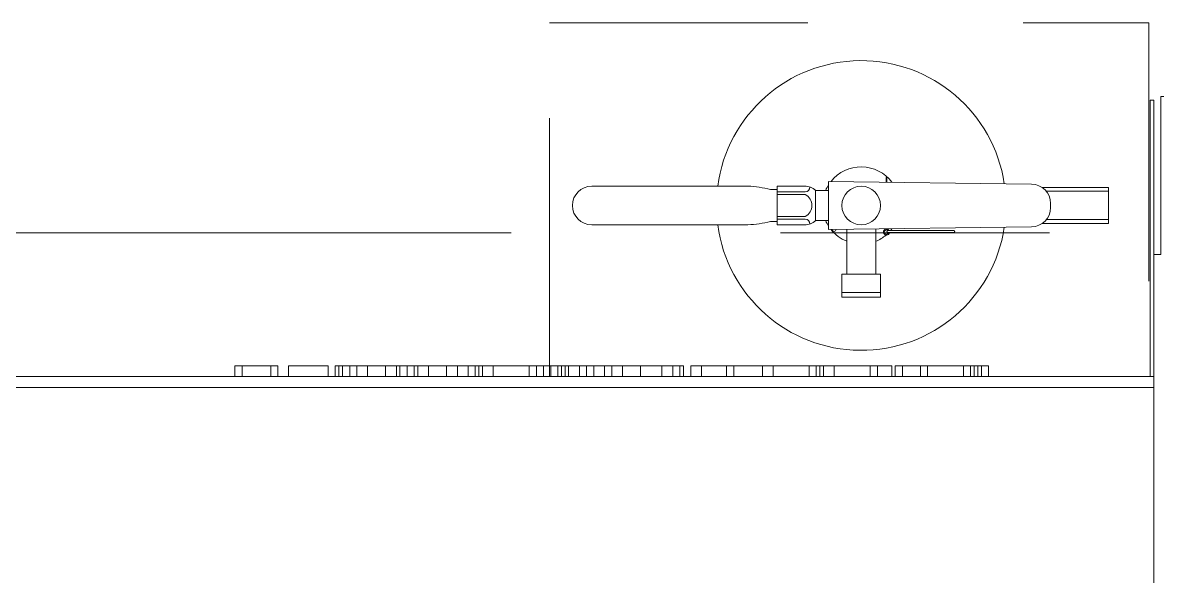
# Model space of a CAD drawing. Header units: inches. Extents: x 0.9 to 36.3, y 0.7 to 23.3.
# Drawn here: x 22.332 to 22.859, y 9.074 to 9.331 of the extents above; entities that cross this region are included whole.
import ezdxf

# ---------------------------------------------------------------- set-up
doc = ezdxf.new("R2010")
doc.units = ezdxf.units.IN
doc.linetypes.add('ACAD_ISO02W100', pattern=[15, 12, -3])
doc.layers.get('0').update_dxf_attribs({"color": 1})
doc.layers.add('Fire Extinguisher', color=12, linetype='Continuous', lineweight=15)
doc.layers.add('PDF_Geometry', color=7, linetype='Continuous', lineweight=9, true_color=0x777777)

# ---------------------------------------------------------------- blocks, each defined once
blk = doc.blocks.new('Fire Extinguisher_top_dwgmodels.com')
at = {"color": 0}
for p, q in [((-13.51, -10), (-13.51, 10)), ((-13.51, 10), (70.6, 8.86)), ((10.31, 9.68), (10.31, 11.5)), ((10.66, 9.67), (10.66, 11.5)), ((-111.65, 8), (-46.96, 8)), ((-34.94, 6.6), (-37.6, 6.6)), ((-34.87, 8), (-34.87, -8)), ((-34.87, 8), (-23.48, 8)), ((-34.75, 5.68), (-23.19, 5.68)), ((-18.87, 6.28), (-18.87, -6.28)), ((-18.87, 6.28), (-13.51, 6.28)), ((74.98, 7.47), (102.49, 7.47)), ((76.72, 5.87), (102.49, 5.87)), ((102.49, 7.47), (102.49, -7.47)), ((-34.87, 4.55), (-23.19, 4.55)), ((78.49, 0.86), (78.49, -0.86)), ((-34.87, -4.55), (-23.19, -4.55)), ((-111.65, -8), (-46.96, -8)), ((-34.94, -6.6), (-37.6, -6.6)), ((-34.87, -8), (-23.48, -8)), ((-34.75, -5.68), (-23.19, -5.68)), ((-18.87, -6.28), (-13.51, -6.28)), ((-13.51, -10), (70.6, -8.86)), ((74.98, -7.47), (102.49, -7.47)), ((76.72, -5.87), (102.49, -5.87)), ((-6, -9.9), (-6, -28.4)), ((6, -9.73), (6, -28.4)), ((10.31, -9.69), (10.31, -9.68)), ((10.66, -9.93), (10.66, -9.67)), ((10.78, -10.15), (10.98, -9.86)), ((10.91, -10.42), (38.51, -10.42)), ((10.91, -11.22), (38.51, -11.22)), ((-8, -38), (-8, -28.4)), ((8, -28.4), (-8, -28.4)), ((8, -38), (8, -28.4)), ((-8, -36.1), (8, -36.1)), ((8, -38), (-8, -38))]:
    blk.add_line(p, q, dxfattribs=at)
blk.add_circle((0, 0), 8, dxfattribs=at)
for centre, radius, start, end in [((0, 0), 60, 8.6363, 172.3377), ((0, 0), 16, 37.0611, 141.3809), ((10.49, 11.46), 0.177, 14.0852, 165.9148), ((-111.65, 0), 8, 90, 270), ((-48.91, -37.02), 45.07, 75.4552, 87.5164), ((-23.63, 0.55), 7.45, 50.2127, 88.8117), ((-23.25, 7.65), 1.98, 271.9881, 358.9526), ((0, 0), 16, 147.6298, 156.9032), ((70.49, 0.86), 8, 0, 89.221), ((-25.55, 0), 5.13, 297.4534, 62.5466), ((70.49, -0.86), 8, 270.779, 0), ((0, 0), 60, 187.6623, 351.3637), ((-48.91, 37.02), 45.07, 272.4836, 284.5448), ((-23.63, -0.55), 7.45, 271.1883, 309.7873), ((-23.25, -7.65), 1.98, 1.0474, 88.0119), ((0, 0), 16, 203.0968, 212.3702), ((0, 0), 16, 218.6191, 247.9757), ((-11.23, -9.92), 0.819, 184.1848, 357.3731), ((0, 0), 16, 292.0243, 310.0558), ((10.49, -11.01), 1.25, 101.8101, 350.1732), ((10.49, -11.01), 0.907, 90, 346.3844), ((10.21, -9.68), 0.107, 282.2941, 2.9308), ((10.44, -9.88), 0.229, 277.2272, 346.9737), ((11.11, -10.82), 0.447, 116.5651, 243.4349), ((0, 0), 16, 312.0013, 315.4535), ((10.49, -11.01), 0.907, 40.2976, 70.7774), ((10.49, -11.01), 1.25, 27.9629, 66.6982), ((0, 0), 16, 319.3461, 322.9389), ((38.31, -10.82), 0.447, 296.5651, 63.4349)]:
    blk.add_arc(centre, radius, start, end, dxfattribs=at)

msp = doc.modelspace()

# ---------------------------------------------------------------- linework, layer by layer
at = {"layer": 'Fire Extinguisher', "linetype": 'ACAD_ISO02W100', "ltscale": 0.01}
msp.add_lwpolyline([(22.5768, 9.33053), (22.85511, 9.33053), (22.85511, 9.16626), (22.5768, 9.16626)], close=True, dxfattribs=at)
at = {"layer": 'PDF_Geometry', "linetype": 'ByBlock'}
for points in [[(24.549, 9.29629), (22.86074, 9.29629), (22.86074, 9.26629), (22.86074, 9.22296), (22.8574, 9.22296), (22.8574, 7.62802), (22.03744, 7.62802), (22.03744, 7.62136), (22.03577, 7.62136), (21.98744, 7.62136), (21.98744, 7.53136), (22.03577, 7.53136), (22.03577, 7.57136), (22.61241, 7.57136), (22.61241, 7.12138), (22.03577, 7.12138), (22.03577, 7.15638), (21.98744, 7.15638), (21.98744, 7.12138), (21.48579, 7.12138)], [(21.87744, 8.37133), (21.87744, 9.16629), (22.8574, 9.16629), (22.8574, 9.29462), (22.85574, 9.29462), (22.85574, 9.16629), (22.85574, 9.29462), (22.85574, 9.16629)], [(22.0591, 9.23296), (22.55908, 9.23296)], [(22.68408, 9.23296), (22.80907, 9.23296)], [(22.44742, 9.16629), (22.44742, 9.17129)], [(22.47909, 9.16629), (22.47909, 9.17129), (22.48075, 9.17129), (22.48409, 9.17129), (22.48742, 9.17129), (22.49242, 9.17129), (22.50075, 9.17129), (22.49075, 9.17129), (22.48742, 9.17129), (22.48409, 9.17129), (22.48242, 9.17129), (22.48075, 9.17129), (22.48075, 9.16629)], [(22.48409, 9.16629), (22.48409, 9.17129), (22.48575, 9.17129), (22.48742, 9.17129), (22.49242, 9.17129), (22.49742, 9.17129), (22.49242, 9.17129), (22.48742, 9.17129), (22.48409, 9.17129), (22.48242, 9.17129)], [(22.48742, 9.16629), (22.48742, 9.17129)], [(22.49242, 9.16629), (22.49242, 9.17129)], [(22.51075, 9.16629), (22.51075, 9.17129)], [(22.51408, 9.16629), (22.51408, 9.17129)], [(22.51575, 9.17129), (22.51575, 9.16629)], [(22.52075, 9.16629), (22.52075, 9.17129)], [(22.52908, 9.16629), (22.52908, 9.17129)], [(22.53408, 9.16629), (22.53408, 9.17129)], [(22.53908, 9.16629), (22.53908, 9.17129)], [(22.54242, 9.16629), (22.54242, 9.17129)], [(22.54408, 9.16629), (22.54408, 9.17129)], [(22.54575, 9.17129), (22.54575, 9.16629)], [(22.55075, 9.16629), (22.55075, 9.17129)], [(22.57408, 9.16629), (22.57408, 9.17129)], [(22.58075, 9.17129), (22.58075, 9.16629), (22.58075, 9.17129)], [(22.58241, 9.16629), (22.58241, 9.17129)], [(22.58408, 9.16629), (22.58408, 9.17129)], [(22.58575, 9.16629), (22.58575, 9.17129)], [(22.58908, 9.17129), (22.59075, 9.17129), (22.58908, 9.17129)], [(22.59075, 9.16629), (22.59075, 9.17129)], [(22.59408, 9.16629), (22.59408, 9.17129)], [(22.59741, 9.16629), (22.59741, 9.17129)], [(22.60575, 9.16629), (22.60575, 9.17129)], [(22.61075, 9.16629), (22.61075, 9.17129)], [(22.61908, 9.16629), (22.61908, 9.17129)], [(22.62908, 9.16629), (22.62908, 9.17129)], [(22.63408, 9.16629), (22.63408, 9.17129)], [(22.63741, 9.16629), (22.63741, 9.17129)], [(22.63908, 9.17129), (22.63908, 9.16629), (22.63908, 9.17129)], [(22.64575, 9.17129), (22.64241, 9.17129), (22.64575, 9.17129)], [(22.64241, 9.16629), (22.64241, 9.17129)], [(22.64241, 9.16629), (22.64241, 9.17129)], [(22.67408, 9.17129), (22.67074, 9.17129), (22.66741, 9.17129), (22.65408, 9.17129), (22.65074, 9.17129), (22.64741, 9.17129), (22.65908, 9.17129), (22.66241, 9.17129), (22.67574, 9.17129), (22.68908, 9.17129), (22.67574, 9.17129), (22.68074, 9.17129), (22.69741, 9.17129), (22.70074, 9.17129), (22.69741, 9.17129), (22.69074, 9.17129), (22.67908, 9.17129), (22.67574, 9.17129), (22.67574, 9.16629), (22.67574, 9.17129)], [(22.64741, 9.16629), (22.64741, 9.17129)], [(22.65908, 9.16629), (22.65908, 9.17129)], [(22.66241, 9.16629), (22.66241, 9.17129)], [(22.67074, 9.17129), (22.67408, 9.17129), (22.67574, 9.17129), (22.67908, 9.17129), (22.68241, 9.17129), (22.68408, 9.17129), (22.68741, 9.17129), (22.68408, 9.17129), (22.67908, 9.17129), (22.67408, 9.17129), (22.67241, 9.17129)], [(22.68074, 9.16629), (22.68074, 9.17129)], [(22.70241, 9.16629), (22.70241, 9.17129)], [(22.70908, 9.16629), (22.70908, 9.17129)], [(22.74074, 9.17129), (22.73741, 9.17129), (22.74074, 9.17129)], [(22.75907, 9.17129), (22.75741, 9.17129), (22.75407, 9.17129), (22.74907, 9.17129), (22.74407, 9.17129), (22.74074, 9.17129), (22.73907, 9.17129), (22.74074, 9.17129), (22.74407, 9.17129), (22.74907, 9.17129), (22.75241, 9.17129), (22.75574, 9.17129), (22.75741, 9.17129)], [(22.76574, 9.17129), (22.76907, 9.17129), (22.77074, 9.17129), (22.77407, 9.17129), (22.77574, 9.17129), (22.77741, 9.17129), (22.78074, 9.17129), (22.77907, 9.17129), (22.77407, 9.17129), (22.76907, 9.17129), (22.76741, 9.17129)], [(22.76907, 9.16629), (22.76907, 9.17129)], [(22.77407, 9.16629), (22.77407, 9.17129)], [(22.77574, 9.16629), (22.77574, 9.17129)], [(22.77741, 9.16629), (22.77741, 9.17129)], [(22.78074, 9.17129), (22.78074, 9.16629), (22.8574, 9.16629)], [(22.43075, 9.16629), (21.88244, 9.16629), (21.87744, 9.16629), (21.87744, 9.16463), (21.87744, 9.16129), (21.87744, 8.37133)], [(22.8574, 9.16129), (21.88244, 9.16129), (22.8574, 9.16129)], [(22.45575, 9.16629), (22.45075, 9.16629)], [(22.47742, 9.16629), (22.47409, 9.16629)], [(22.64241, 9.16629), (22.63908, 9.16629)], [(22.73741, 9.16629), (22.73574, 9.16629)]]:
    msp.add_lwpolyline(points, dxfattribs=at)
for points in [[(22.45075, 9.17129), (22.44742, 9.17129), (22.43409, 9.17129), (22.43075, 9.17129), (22.43409, 9.17129), (22.44742, 9.17129)], [(22.43075, 9.17129), (22.43075, 9.16629)], [(22.43409, 9.17129), (22.43409, 9.16629)], [(22.45075, 9.17129), (22.45075, 9.16629)], [(22.47409, 9.17129), (22.45575, 9.17129), (22.47242, 9.17129), (22.45742, 9.17129), (22.47242, 9.17129), (22.45575, 9.17129)], [(22.45575, 9.17129), (22.45575, 9.16629)], [(22.45575, 9.17129), (22.45575, 9.16629)], [(22.47409, 9.17129), (22.47409, 9.16629)], [(22.49242, 9.17129), (22.47742, 9.17129), (22.49075, 9.17129), (22.47909, 9.17129), (22.49075, 9.17129), (22.47742, 9.17129)], [(22.47742, 9.17129), (22.47742, 9.16629)], [(22.47742, 9.17129), (22.47742, 9.16629)], [(22.51408, 9.17129), (22.51075, 9.17129), (22.50742, 9.17129), (22.50575, 9.17129), (22.50408, 9.17129), (22.50242, 9.17129), (22.49908, 9.17129), (22.49742, 9.17129), (22.49908, 9.17129), (22.50242, 9.17129), (22.50408, 9.17129), (22.49908, 9.17129), (22.49742, 9.17129), (22.49908, 9.17129), (22.50075, 9.17129), (22.50575, 9.17129)], [(22.51075, 9.17129), (22.50408, 9.17129), (22.50075, 9.17129), (22.50242, 9.17129), (22.50575, 9.17129)], [(22.50075, 9.17129), (22.50075, 9.16629)], [(22.50575, 9.17129), (22.50575, 9.16629)], [(22.52742, 9.17129), (22.52408, 9.17129), (22.52075, 9.17129), (22.51742, 9.17129), (22.51575, 9.17129), (22.51408, 9.17129), (22.51242, 9.17129), (22.50908, 9.17129), (22.50575, 9.17129), (22.50908, 9.17129), (22.51242, 9.17129), (22.51408, 9.17129), (22.50908, 9.17129), (22.50742, 9.17129), (22.51075, 9.17129), (22.51575, 9.17129)], [(22.50742, 9.17129), (22.50742, 9.16629)], [(22.52408, 9.17129), (22.51575, 9.17129), (22.51075, 9.17129), (22.51242, 9.17129), (22.51575, 9.17129)], [(22.54408, 9.17129), (22.54075, 9.17129), (22.53575, 9.17129), (22.52908, 9.17129), (22.52075, 9.17129), (22.51575, 9.17129), (22.51408, 9.17129), (22.51575, 9.17129), (22.52075, 9.17129), (22.52908, 9.17129), (22.53408, 9.17129), (22.53908, 9.17129), (22.54242, 9.17129)], [(22.52575, 9.17129), (22.52408, 9.17129), (22.51742, 9.17129), (22.53242, 9.17129)], [(22.53908, 9.17129), (22.53575, 9.17129), (22.53242, 9.17129), (22.52908, 9.17129), (22.52242, 9.17129), (22.51908, 9.17129), (22.51742, 9.17129), (22.52075, 9.17129), (22.52408, 9.17129), (22.52908, 9.17129), (22.53242, 9.17129), (22.53575, 9.17129)], [(22.55408, 9.17129), (22.55075, 9.17129), (22.54742, 9.17129), (22.53742, 9.17129), (22.53408, 9.17129), (22.53075, 9.17129), (22.54075, 9.17129), (22.54408, 9.17129)], [(22.55242, 9.17129), (22.54908, 9.17129), (22.53908, 9.17129), (22.53575, 9.17129), (22.53908, 9.17129), (22.54908, 9.17129)], [(22.54742, 9.17129), (22.54408, 9.17129), (22.54242, 9.17129), (22.54075, 9.17129), (22.53908, 9.17129)], [(22.54408, 9.17129), (22.54408, 9.16629)], [(22.57075, 9.17129), (22.56742, 9.17129), (22.56075, 9.17129), (22.54908, 9.17129), (22.54408, 9.17129), (22.55908, 9.17129), (22.54575, 9.17129), (22.55075, 9.17129), (22.56742, 9.17129)], [(22.57241, 9.17129), (22.55575, 9.17129), (22.56908, 9.17129), (22.55742, 9.17129), (22.56908, 9.17129), (22.55742, 9.17129)], [(22.56742, 9.17129), (22.55908, 9.17129), (22.56242, 9.17129), (22.56742, 9.17129), (22.57241, 9.17129), (22.57575, 9.17129), (22.57741, 9.17129), (22.57575, 9.17129), (22.57408, 9.17129), (22.57241, 9.17129), (22.56742, 9.17129), (22.56408, 9.17129), (22.56075, 9.17129), (22.55742, 9.17129), (22.55908, 9.17129), (22.56242, 9.17129), (22.56742, 9.17129), (22.57408, 9.17129), (22.57908, 9.17129), (22.58075, 9.17129), (22.57908, 9.17129), (22.57408, 9.17129), (22.56742, 9.17129), (22.56242, 9.17129), (22.55575, 9.17129)], [(22.56742, 9.17129), (22.56742, 9.16629)], [(22.57075, 9.17129), (22.57075, 9.16629)], [(22.57741, 9.17129), (22.58075, 9.17129), (22.58408, 9.17129), (22.58741, 9.17129), (22.58408, 9.17129), (22.58075, 9.17129), (22.57908, 9.17129), (22.57575, 9.17129), (22.57908, 9.17129), (22.58408, 9.17129), (22.58908, 9.17129), (22.59241, 9.17129), (22.59408, 9.17129), (22.59241, 9.17129), (22.58908, 9.17129), (22.58408, 9.17129), (22.57908, 9.17129), (22.57575, 9.17129)], [(22.58075, 9.17129), (22.58241, 9.17129), (22.58408, 9.17129), (22.58575, 9.17129), (22.59075, 9.17129), (22.59408, 9.17129), (22.59741, 9.17129), (22.60241, 9.17129), (22.60075, 9.17129), (22.59741, 9.17129), (22.58908, 9.17129), (22.58241, 9.17129), (22.57908, 9.17129), (22.57741, 9.17129)], [(22.57741, 9.17129), (22.57741, 9.16629)], [(22.61408, 9.17129), (22.59408, 9.17129), (22.61075, 9.17129), (22.59575, 9.17129), (22.61075, 9.17129), (22.59575, 9.17129)], [(22.59741, 9.17129), (22.59741, 9.16629)], [(22.61408, 9.17129), (22.61075, 9.17129), (22.60241, 9.17129), (22.60575, 9.17129), (22.61075, 9.17129), (22.61241, 9.17129), (22.61408, 9.17129), (22.61908, 9.17129), (22.62241, 9.17129)], [(22.60241, 9.17129), (22.60241, 9.16629)], [(22.62241, 9.17129), (22.61741, 9.17129), (22.60575, 9.17129), (22.61075, 9.17129), (22.61575, 9.17129), (22.61908, 9.17129), (22.62241, 9.17129), (22.62908, 9.17129), (22.63408, 9.17129)], [(22.63908, 9.17129), (22.63741, 9.17129), (22.63408, 9.17129), (22.62741, 9.17129), (22.62241, 9.17129), (22.61908, 9.17129), (22.62241, 9.17129), (22.62908, 9.17129), (22.63408, 9.17129), (22.63575, 9.17129), (22.63408, 9.17129), (22.62908, 9.17129), (22.62408, 9.17129), (22.62241, 9.17129), (22.61908, 9.17129), (22.62075, 9.17129), (22.62408, 9.17129), (22.62908, 9.17129), (22.63408, 9.17129), (22.63741, 9.17129), (22.63908, 9.17129), (22.63741, 9.17129), (22.63408, 9.17129), (22.62908, 9.17129), (22.62408, 9.17129), (22.62241, 9.17129), (22.62408, 9.17129), (22.62908, 9.17129), (22.63241, 9.17129), (22.63408, 9.17129), (22.63575, 9.17129)], [(22.63241, 9.17129), (22.62908, 9.17129), (22.62241, 9.17129), (22.63908, 9.17129)], [(22.63908, 9.17129), (22.63908, 9.16629)], [(22.64241, 9.17129), (22.64241, 9.16629)], [(22.66241, 9.17129), (22.64241, 9.17129), (22.65908, 9.17129), (22.64408, 9.17129), (22.65908, 9.17129), (22.64241, 9.17129)], [(22.64241, 9.17129), (22.64241, 9.16629)], [(22.66574, 9.17129), (22.66408, 9.17129), (22.65241, 9.17129), (22.65074, 9.17129), (22.65241, 9.17129), (22.66408, 9.17129)], [(22.66574, 9.17129), (22.66241, 9.17129), (22.66074, 9.17129), (22.65908, 9.17129), (22.65574, 9.17129)], [(22.68741, 9.17129), (22.68408, 9.17129), (22.67074, 9.17129), (22.66741, 9.17129), (22.67074, 9.17129), (22.68408, 9.17129)], [(22.71074, 9.17129), (22.70908, 9.17129), (22.70408, 9.17129), (22.69908, 9.17129), (22.69408, 9.17129), (22.69241, 9.17129), (22.69574, 9.17129), (22.70074, 9.17129), (22.70241, 9.17129), (22.70741, 9.17129)], [(22.71574, 9.17129), (22.71241, 9.17129), (22.70908, 9.17129), (22.69741, 9.17129), (22.69574, 9.17129), (22.69241, 9.17129), (22.70241, 9.17129), (22.70408, 9.17129)], [(22.69741, 9.17129), (22.69741, 9.16629)], [(22.70741, 9.17129), (22.70574, 9.17129), (22.70408, 9.17129), (22.70074, 9.17129), (22.69908, 9.17129)], [(22.70074, 9.17129), (22.70074, 9.16629)], [(22.72908, 9.17129), (22.72574, 9.17129), (22.72074, 9.17129), (22.70908, 9.17129), (22.70408, 9.17129), (22.71741, 9.17129), (22.70408, 9.17129), (22.70908, 9.17129), (22.72574, 9.17129)], [(22.70408, 9.17129), (22.70408, 9.16629)], [(22.73574, 9.17129), (22.73241, 9.17129), (22.72741, 9.17129), (22.72408, 9.17129), (22.71908, 9.17129), (22.71574, 9.17129), (22.72074, 9.17129), (22.72408, 9.17129), (22.72574, 9.17129), (22.73074, 9.17129)], [(22.73574, 9.17129), (22.73241, 9.17129), (22.72574, 9.17129), (22.72241, 9.17129), (22.71908, 9.17129), (22.71741, 9.17129), (22.71908, 9.17129), (22.72241, 9.17129), (22.72741, 9.17129)], [(22.73241, 9.17129), (22.72574, 9.17129), (22.72241, 9.17129), (22.72074, 9.17129), (22.72574, 9.17129)], [(22.72574, 9.17129), (22.72574, 9.16629)], [(22.72908, 9.17129), (22.72908, 9.16629)], [(22.73574, 9.17129), (22.73574, 9.16629)], [(22.73741, 9.17129), (22.73741, 9.16629)], [(22.76407, 9.17129), (22.76074, 9.17129), (22.75741, 9.17129), (22.74574, 9.17129), (22.74241, 9.17129), (22.73907, 9.17129), (22.75074, 9.17129), (22.75241, 9.17129)], [(22.75574, 9.17129), (22.75407, 9.17129), (22.74907, 9.17129), (22.74407, 9.17129), (22.74241, 9.17129), (22.74074, 9.17129), (22.74407, 9.17129), (22.74907, 9.17129), (22.75407, 9.17129)], [(22.74074, 9.17129), (22.74074, 9.16629)], [(22.75574, 9.17129), (22.75241, 9.17129), (22.74907, 9.17129), (22.74741, 9.17129)], [(22.77241, 9.17129), (22.76907, 9.17129), (22.75241, 9.17129), (22.74907, 9.17129), (22.75241, 9.17129), (22.76907, 9.17129)], [(22.74907, 9.17129), (22.74907, 9.16629)], [(22.75241, 9.17129), (22.75241, 9.16629)], [(22.76407, 9.17129), (22.76574, 9.17129), (22.77074, 9.17129), (22.77407, 9.17129), (22.77574, 9.17129), (22.77407, 9.17129), (22.77074, 9.17129), (22.76574, 9.17129), (22.76407, 9.17129), (22.76241, 9.17129), (22.76407, 9.17129), (22.76907, 9.17129), (22.77407, 9.17129), (22.77907, 9.17129), (22.77574, 9.17129), (22.76907, 9.17129), (22.76407, 9.17129), (22.76074, 9.17129)], [(22.77241, 9.17129), (22.77241, 9.16629)]]:
    msp.add_lwpolyline(points, close=True, dxfattribs=at)

# ---------------------------------------------------------------- block references
at = {"layer": 'Fire Extinguisher', "xscale": 0.001120411850034704, "yscale": 0.001120411850034704, "zscale": 0.001120411850034704}
msp.add_blockref('Fire Extinguisher_top_dwgmodels.com', (22.72158, 9.24569), dxfattribs=at)

doc.saveas('drawing.dxf')
